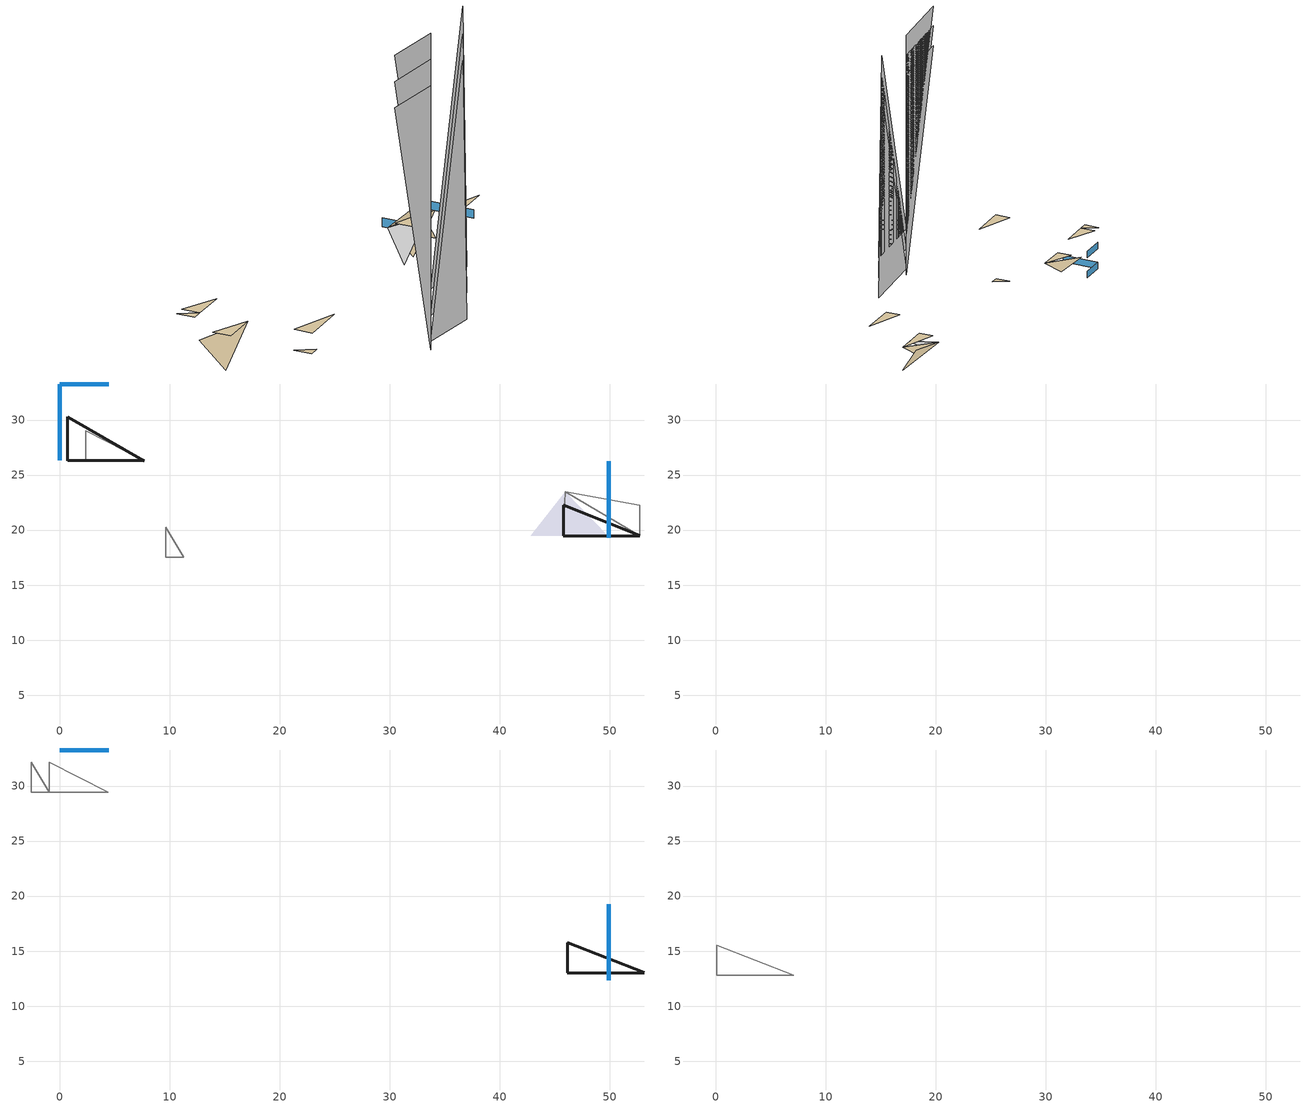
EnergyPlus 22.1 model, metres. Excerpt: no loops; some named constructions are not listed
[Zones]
EnclosedOffice_Mid_6 ZN
 wall outside (nonres_ext_wall): 0.71,30.29,6.96 7.69,26.29,7.76 0.71,26.29,3.25
 wall inside (int_wall): 2.35,29.04 2.35,26.29 7.69,26.29 z7.76
 window (Window_U_0.57_SHGC_0.39): 4.48,33.27 0.03,33.27 z4.98:6.31; 0,33.25 0,26.32 z4.98:6.29
EnclosedOffice_Mid_5 ZN
 wall inside (int_wall): 9.64,20.25 9.64,17.51 11.28,17.51 z3.79
EnclosedOffice_Mid_7 ZN
 wall outside (nonres_ext_wall): 45.74,22.24 45.74,19.5 52.72,19.5 z7.93
 wall inside (int_wall): 45.94,23.5,6.96 52.72,19.5,7.93 45.74,19.5,3.43; 45.94,23.5,6.96 52.72,22.24,7.93 52.72,19.5,3.43
 window (Window_U_0.57_SHGC_0.39): 49.91,19.32 49.91,26.25 z4.98:6.29
 ceiling to MidFloor_Plenum ZN (DropCeiling): 45.94,23.5,6.96 49.79,19.5,7.92 42.81,19.5,3.42
Corridor_Bot_1 ZN
 ceiling to FirstFloor_Plenum ZN (DropCeiling): 16.64,2.74,4.5 5.34,2.74,45.41 16.64,2.74,44.19
Corridor_Bot_2 ZN
 ceiling to FirstFloor_Plenum ZN (DropCeiling): 27.93,2.74,4.5 16.64,2.74,5.72 26.71,2.74,44.19
Corridor_Mid_1 ZN
 ceiling to MidFloor_Plenum ZN (DropCeiling): 16.64,2.74,8.47 5.34,2.74,49.37 16.64,2.74,48.15
Corridor_Mid_2 ZN
 ceiling to MidFloor_Plenum ZN (DropCeiling): 27.93,2.74,8.47 16.64,2.74,9.69 26.71,2.74,48.15
EnclosedOffice_Top_6 ZN
 wall inside (int_wall): -0.95,32.17 -0.95,29.43 4.39,29.43 z11.88; -2.59,32.17 -2.59,29.43 -0.95,29.43 z11.88
 window (Window_U_0.57_SHGC_0.39): 4.48,33.27 0.03,33.27 z8.95:10.27
EnclosedOffice_Top_8 ZN
 wall outside (nonres_ext_wall): 46.14,15.77 46.14,13.02 53.12,13.02 z11
 window (Window_U_0.57_SHGC_0.39): 49.91,12.35 49.91,19.27 z8.95:10.26
Corridor_Top_1 ZN
 ceiling to TopFloor_Plenum ZN (DropCeiling): 16.64,2.74,12.43 5.34,2.74,53.33 16.64,2.74,52.11
Corridor_Top_2 ZN
 ceiling to TopFloor_Plenum ZN (DropCeiling): 27.93,2.74,12.43 16.64,2.74,13.65 26.71,2.74,52.11
EnclosedOffice_Top_4 ZN
 wall inside (int_wall): 0.1,15.55 0.1,12.81 7.08,12.81 z11.7
[Schedule:Compact]
Dining_Mid ZN Occupancy Schedule: Through: 12/31, For: Monday, Until: 07:00, 0, Until: 07:20, 0, Until: 07:40, 0.667, Until: 08:00, 0.667, Until: 08:20, 0.667, Until: 08:40, 0.667, Until: 09:00, 0.667, Until: 09:20, 0.667, Until: 09:40, 1, Until: 10:00, 1, Until: 10:20, 1, Until: 10:40, 1, Until: 11:00, 0.667, Until: 11:20, 0.667, Until: 11:40, 0.667, Until: 12:00, 0.667, Until: 12:20, 1, Until: 12:40, 0.667, Until: 13:00, 0.667, Until: 13:20, 1, Until: 13:40, 0.667, Until: 14:00, 0.667, Until: 14:20, 0.667, Until: 14:40, 1, Until: 15:00, 1, Until: 15:20, 1, Until: 15:40, 0.667, Until: 16:00, 0.667, Until: 16:20, 1, Until: 16:40, 1, Until: 17:00, 0.667, Until: 17:20, 0.667, Until: 17:40, 0.667, Until: 18:00, 0.667, Until: 18:20, 1, Until: 18:40, 0.667, Until: 19:00, 0.333, Until: 19:20, 0, Until: 19:40, 0.667, Until: 20:00, 0.333, Until: 20:20, 0, Until: 20:40, 0, Until: 21:00, 0, Until: 24:00, 0, For: Tuesday, Until: 07:00, 0, Until: 07:20, 0, Until: 07:40, 1, Until: 08:00, 0.667, Until: 08:20, 0.667, Until: 08:40, 1, Until: 09:00, 1, Until: 09:20, 1, Until: 09:40, 0.667, Until: 10:00, 0.667, Until: 10:20, 0.667, Until: 10:40, 1, Until: 11:00, 0.667, Until: 11:20, 0.667, Until: 11:40, 0.667, Until: 12:00, 0.667, Until: 12:20, 0.667, Until: 12:40, 1, Until: 13:00, 0.667, Until: 13:20, 0.667, Until: 13:40, 0.667, Until: 14:00, 0.667, Until: 14:20, 1, Until: 14:40, 1, Until: 15:00, 1, Until: 15:20, 1, Until: 15:40, 0.667, Until: 16:00, 0.667, Until: 16:20, 0.667, Until: 16:40, 1, Until: 17:00, 1, Until: 17:20, 1, Until: 17:40, 0.667, Until: 18:00, 0.667, Until: 18:20, 0.667, Until: 18:40, 0.667, Until: 19:00, 0.667, Until: 19:20, 0.667, Until: 19:40, 0, Until: 20:00, 0, Until: 20:20, 0, Until: 20:40, 0, Until: 21:00, 0, Until: 24:00, 0, For: Wednesday, Until: 07:00, 0, Until: 07:20, 0, Until: 07:40, 0, Until: 08:00, 0.333, Until: 08:20, 0.667, Until: 08:40, 1, Until: 09:00, 1, Until: 09:20, 1, Until: 09:40, 0.667, Until: 10:00, 0.667, Until: 10:20, 0.667, Until: 10:40, 1, Until: 11:00, 1, Until: 11:20, 1, Until: 11:40, 0.667, Until: 12:00, 0.667, Until: 12:20, 0.667, Until: 12:40, 1, Until: 13:00, 1, Until: 13:20, 1, Until: 13:40, 0.667, Until: 14:00, 0.667, Until: 14:20, 0.667, Until: 14:40, 1, Until: 15:00, 0.667, Until: 15:20, 0.667, Until: 15:40, 1, Until: 16:00, 0.667, Until: 16:20, 0.667, Until: 16:40, 1, Until: 17:00, 0.667, Until: 17:20, 0.667, Until: 17:40, 1, Until: 18:00, 0.667, Until: 18:20, 0.667, Until: 18:40, 0.667, Until: 19:00, 0.667, Until: 19:20, 0.667, Until: 19:40, 0, Until: 20:00, 0.333, Until: 20:20, 0.667, Until: 20:40, 0, Until: 21:00, 0, Until: 24:00, 0, For: Thursday, Until: 07:00, 0, Until: 07:20, 0, Until: 07:40, 0.667, Until: 08:00, 0.667, Until: 08:20, 1, Until: 08:40, 0.667, Until: 09:00, 0.667, Until: 09:20, 1, Until: 09:40, 1, Until: 10:00, 1, Until: 10:20, 1, Until: 10:40, 0.667, Until: 11:00, 0.667, Until: 11:20, 0.667, Until: 11:40, 0.667, Until: 12:00, 0.667, Until: 12:20, 0.667, Until: 12:40, 0.667, Until: 13:00, 0.667, Until: 13:20, 1, Until: 13:40, 1, Until: 14:00, 1, Until: 14:20, 1, Until: 14:40, 1, Until: 15:00, 1, Until: 15:20, 1, Until: 15:40, 0.667, Until: 16:00, 0.667, Until: 16:20, 0.667, Until: 16:40, 1, Until: 17:00, 0.667, Until: 17:20, 0.667, Until: 17:40, 0.667, Until: 18:00, 0.667, Until: 18:20, 1, Until: 18:40, 1, Until: 19:00, 0.667, Until: 19:20, 0, Until: 19:40, 0.667, Until: 20:00, 0.333, Until: 20:20, 0, Until: 20:40, 0, Until: 21:00, 0, Until: 24:00, 0, For: Friday, Until: 07:00, 0, Until: 07:20, 0, Until: 07:40, 0, Until: 08:00, 0.333, Until: 08:20, 0.667, Until: 08:40, 0.333, Until: 09:00, 0.333, Until: 09:20, 0.667, Until: 09:40, 0.333, Until: 10:00, 0.333, Until: 10:20, 0.333, Until: 10:40, 0.333, Until: 11:00, 0.333, Until: 11:20, 0.667, Until: 11:40, 0.333, Until: 12:00, 0.333, Until: 12:20, 0.333, Until: 12:40, 0.333, Until: 13:00, 0.333, Until: 13:20, 0.667, Until: 13:40, 0.333, Until: 14:00, 0.333, Until: 14:20, 0.333, Until: 14:40, 0.667, Until: 15:00, 0.667, Until: 15:20, 0.667, Until: 15:40, 0.333, Until: 16:00, 0.333, Until: 16:20, 0.667, Until: 16:40, 0.333, Until: 17:00, 0.333, Until: 17:20, 0.333, Until: 17:40, 0.333, Until: 18:00, 0.333, Until: 18:20, 0.333, Until: 18:40, 0.333, Until: 19:00, 0.333, Until: 19:20, 0.333, Until: 19:40, 0.667, Until: 20:00, 0.333, Until: 20:20, 0, Until: 20:40, 0, Until: 21:00, 0, Until: 24:00, 0, For: Saturday, Until: 07:00, 0, Until: 07:20, 0, Until: 07:40, 0, Until: 08:00, 0, Until: 08:20, 0, Until: 08:40, 0, Until: 09:00, 0, Until: 09:20, 0, Until: 09:40, 0, Until: 10:00, 0, Until: 10:20, 0, Until: 10:40, 0, Until: 11:00, 0, Until: 11:20, 0, Until: 11:40, 0, Until: 12:00, 0, Until: 12:20, 0, Until: 12:40, 0, Until: 13:00, 0, Until: 13:20, 0, Until: 13:40, 0, Until: 14:00, 0, Until: 14:20, 0, Until: 14:40, 0, Until: 15:00, 0, Until: 15:20, 0, Until: 15:40, 0, Until: 16:00, 0, Until: 24:00, 0, For: Sunday WinterDesignDay Holiday CustomDay1 CustomDay2, Until: 24:00, 0, For: SummerDesignDay, Until: 06:00, 0, Until: 22:00, 1, Until: 24:00, 0.05
Dining_Top ZN Occupancy Schedule: Through: 12/31, For: Monday, Until: 07:00, 0, Until: 07:20, 0, Until: 07:40, 0, Until: 08:00, 0.667, Until: 08:20, 1, Until: 08:40, 0, Until: 09:00, 0.333, Until: 09:20, 0.667, Until: 09:40, 0.667, Until: 10:00, 0.333, Until: 10:20, 0, Until: 10:40, 1, Until: 11:00, 1, Until: 11:20, 1, Until: 11:40, 0, Until: 12:00, 0, Until: 12:20, 0, Until: 12:40, 0.667, Until: 13:00, 0.333, Until: 13:20, 0, Until: 13:40, 0, Until: 14:00, 0.667, Until: 14:20, 1, Until: 14:40, 0, Until: 15:00, 0.333, Until: 15:20, 0.667, Until: 15:40, 0.667, Until: 16:00, 0.667, Until: 16:20, 1, Until: 16:40, 0, Until: 17:00, 0, Until: 17:20, 0, Until: 17:40, 0, Until: 18:00, 0.333, Until: 18:20, 0.667, Until: 18:40, 1, Until: 19:00, 0.667, Until: 19:20, 0, Until: 19:40, 0, Until: 20:00, 0, Until: 20:20, 0, Until: 20:40, 0, Until: 21:00, 0, Until: 24:00, 0, For: Tuesday, Until: 07:00, 0, Until: 07:20, 0, Until: 07:40, 0, Until: 08:00, 0, Until: 08:20, 0, Until: 08:40, 0, Until: 09:00, 0.333, Until: 09:20, 0.667, Until: 09:40, 0, Until: 10:00, 0, Until: 10:20, 0, Until: 10:40, 0, Until: 11:00, 0.333, Until: 11:20, 0.667, Until: 11:40, 0, Until: 12:00, 0, Until: 12:20, 0, Until: 12:40, 1, Until: 13:00, 0.667, Until: 13:20, 0, Until: 13:40, 0.667, Until: 14:00, 0.333, Until: 14:20, 0, Until: 14:40, 1, Until: 15:00, 0.667, Until: 15:20, 0, Until: 15:40, 0, Until: 16:00, 0.667, Until: 16:20, 1, Until: 16:40, 0.667, Until: 17:00, 0.667, Until: 17:20, 0.667, Until: 17:40, 0, Until: 18:00, 0, Until: 18:20, 0, Until: 18:40, 1, Until: 19:00, 0.667, Until: 19:20, 0, Until: 19:40, 0, Until: 20:00, 0, Until: 20:20, 0, Until: 20:40, 0, Until: 21:00, 0, Until: 24:00, 0, For: Wednesday, Until: 07:00, 0, Until: 07:20, 0, Until: 07:40, 0, Until: 08:00, 0, Until: 08:20, 0, Until: 08:40, 1, Until: 09:00, 1, Until: 09:20, 1, Until: 09:40, 0.667, Until: 10:00, 0.333, Until: 10:20, 0, Until: 10:40, 0, Until: 11:00, 0.333, Until: 11:20, 0.667, Until: 11:40, 0, Until: 12:00, 0.333, Until: 12:20, 0.667, Until: 12:40, 0, Until: 13:00, 0.667, Until: 13:20, 1, Until: 13:40, 0, Until: 14:00, 0, Until: 14:20, 0, Until: 14:40, 0, Until: 15:00, 0, Until: 15:20, 0, Until: 15:40, 0, Until: 16:00, 0, Until: 16:20, 0, Until: 16:40, 0, Until: 17:00, 0, Until: 17:20, 0, Until: 17:40, 0, Until: 18:00, 0.333, Until: 18:20, 0.667, Until: 18:40, 0.667, Until: 19:00, 0.667, Until: 19:20, 1, Until: 19:40, 0, Until: 20:00, 0, Until: 20:20, 0, Until: 20:40, 0, Until: 21:00, 0, Until: 24:00, 0, For: Thursday, Until: 07:00, 0, Until: 07:20, 0, Until: 07:40, 0.667, Until: 08:00, 0.667, Until: 08:20, 1, Until: 08:40, 1, Until: 09:00, 1, Until: 09:20, 1, Until: 09:40, 1, Until: 10:00, 0.667, Until: 10:20, 0.667, Until: 10:40, 1, Until: 11:00, 0.667, Until: 11:20, 0.667, Until: 11:40, 0.667, Until: 12:00, 0.667, Until: 12:20, 1, Until: 12:40, 0.667, Until: 13:00, 0.667, Until: 13:20, 0.667, Until: 13:40, 0.667, Until: 14:00, 0.667, Until: 14:20, 0.667, Until: 14:40, 1, Until: 15:00, 0.667, Until: 15:20, 0.667, Until: 15:40, 1, Until: 16:00, 0.667, Until: 16:20, 0.667, Until: 16:40, 0.667, Until: 17:00, 0.667, Until: 17:20, 0.667, Until: 17:40, 0.667, Until: 18:00, 0.667, Until: 18:20, 0.667, Until: 18:40, 0.667, Until: 19:00, 0.333, Until: 19:20, 0, Until: 19:40, 0, Until: 20:00, 0, Until: 20:20, 0, Until: 20:40, 0, Until: 21:00, 0, Until: 24:00, 0, For: Friday, Until: 07:00, 0, Until: 07:20, 0, Until: 07:40, 0, Until: 08:00, 0.333, Until: 08:20, 0.667, Until: 08:40, 0.667, Until: 09:00, 0.667, Until: 09:20, 0.667, Until: 09:40, 0.667, Until: 10:00, 0.333, Until: 10:20, 0.333, Until: 10:40, 0.667, Until: 11:00, 0.667, Until: 11:20, 0.667, Until: 11:40, 0.667, Until: 12:00, 0.333, Until: 12:20, 0.333, Until: 12:40, 0.667, Until: 13:00, 0.667, Until: 13:20, 0.667, Until: 13:40, 0.667, Until: 14:00, 0.667, Until: 14:20, 0.667, Until: 14:40, 0.667, Until: 15:00, 0.333, Until: 15:20, 0.333, Until: 15:40, 0.667, Until: 16:00, 0.333, Until: 16:20, 0.333, Until: 16:40, 0.333, Until: 17:00, 0.333, Until: 17:20, 0.333, Until: 17:40, 0.333, Until: 18:00, 0.333, Until: 18:20, 0.667, Until: 18:40, 0.333, Until: 19:00, 0, Until: 19:20, 0, Until: 19:40, 0, Until: 20:00, 0, Until: 20:20, 0, Until: 20:40, 0, Until: 21:00, 0, Until: 24:00, 0, For: Saturday, Until: 07:00, 0, Until: 07:20, 0, Until: 07:40, 0, Until: 08:00, 0, Until: 08:20, 0, Until: 08:40, 0, Until: 09:00, 0, Until: 09:20, 0, Until: 09:40, 0, Until: 10:00, 0, Until: 10:20, 0, Until: 10:40, 0, Until: 11:00, 0, Until: 11:20, 0, Until: 11:40, 0, Until: 12:00, 0, Until: 12:20, 0, Until: 12:40, 0, Until: 13:00, 0, Until: 13:20, 0, Until: 13:40, 0, Until: 14:00, 0, Until: 14:20, 0, Until: 14:40, 0, Until: 15:00, 0, Until: 15:20, 0, Until: 15:40, 0, Until: 16:00, 0, Until: 24:00, 0, For: Sunday WinterDesignDay Holiday CustomDay1 CustomDay2, Until: 24:00, 0, For: SummerDesignDay, Until: 06:00, 0, Until: 22:00, 1, Until: 24:00, 0.05
Lounge_Bot ZN Occupancy Schedule: Through: 12/31, For: Monday, Until: 07:00, 0, Until: 07:20, 0.2, Until: 07:40, 0, Until: 08:00, 0.4, Until: 08:20, 0.8, Until: 08:40, 0.9, Until: 09:00, 1, Until: 09:20, 1, Until: 09:40, 0.9, Until: 10:00, 0.9, Until: 10:20, 0.9, Until: 10:40, 0.6, Until: 11:00, 0.6, Until: 11:20, 0.4, Until: 11:40, 0.8, Until: 12:00, 0.8, Until: 12:20, 0.8, Until: 12:40, 0.6, Until: 13:00, 0.5, Until: 13:20, 0.4, Until: 13:40, 0.3, Until: 14:00, 0.4, Until: 14:20, 0.5, Until: 14:40, 0.2, Until: 15:00, 0, Until: 15:20, 0, Until: 15:40, 0, Until: 16:00, 0, Until: 16:20, 0, Until: 16:40, 0, Until: 17:00, 0, Until: 17:20, 0, Until: 17:40, 0, Until: 18:00, 0, Until: 18:20, 0, Until: 18:40, 0, Until: 19:00, 0, Until: 19:20, 0, Until: 19:40, 0, Until: 20:00, 0, Until: 20:20, 0, Until: 20:40, 0, Until: 21:00, 0, Until: 24:00, 0, For: Tuesday, Until: 07:00, 0, Until: 07:20, 0, Until: 07:40, 0, Until: 08:00, 0.5, Until: 08:20, 0.8, Until: 08:40, 0.8, Until: 09:00, 0.8, Until: 09:20, 0.8, Until: 09:40, 1, Until: 10:00, 1, Until: 10:20, 1, Until: 10:40, 0.9, Until: 11:00, 0.8, Until: 11:20, 0.8, Until: 11:40, 0.8, Until: 12:00, 0.6, Until: 12:20, 0.4, Until: 12:40, 0.4, Until: 13:00, 0.4, Until: 13:20, 0.4, Until: 13:40, 0.4, Until: 14:00, 0.4, Until: 14:20, 0.3, Until: 14:40, 0.2, Until: 15:00, 0.2, Until: 15:20, 0.2, Until: 15:40, 0, Until: 16:00, 0, Until: 16:20, 0.1, Until: 16:40, 0.1, Until: 17:00, 0.1, Until: 17:20, 0.1, Until: 17:40, 0.1, Until: 18:00, 0, Until: 18:20, 0, Until: 18:40, 0, Until: 19:00, 0, Until: 19:20, 0, Until: 19:40, 0, Until: 20:00, 0, Until: 20:20, 0, Until: 20:40, 0.1, Until: 21:00, 0, Until: 24:00, 0, For: Wednesday, Until: 07:00, 0, Until: 07:20, 0.1, Until: 07:40, 0, Until: 08:00, 0.4, Until: 08:20, 0.8, Until: 08:40, 0.8, Until: 09:00, 0.8, Until: 09:20, 0.7, Until: 09:40, 0.7, Until: 10:00, 0.6, Until: 10:20, 0.6, Until: 10:40, 0.8, Until: 11:00, 0.6, Until: 11:20, 0.6, Until: 11:40, 0.7, Until: 12:00, 0.7, Until: 12:20, 0.6, Until: 12:40, 0.6, Until: 13:00, 0.5, Until: 13:20, 0.6, Until: 13:40, 0.3, Until: 14:00, 0.2, Until: 14:20, 0.4, Until: 14:40, 0.4, Until: 15:00, 0.2, Until: 15:20, 0.2, Until: 15:40, 0.2, Until: 16:00, 0.2, Until: 16:20, 0.2, Until: 16:40, 0.2, Until: 17:00, 0.2, Until: 17:20, 0.2, Until: 17:40, 0.1, Until: 18:00, 0.1, Until: 18:20, 0.1, Until: 18:40, 0.1, Until: 19:00, 0, Until: 19:20, 0, Until: 19:40, 0.1, Until: 20:00, 0, Until: 20:20, 0, Until: 20:40, 0, Until: 21:00, 0, Until: 24:00, 0, For: Thursday, Until: 07:00, 0, Until: 07:20, 0, Until: 07:40, 0.2, Until: 08:00, 0.4, Until: 08:20, 0.8, Until: 08:40, 0.8, Until: 09:00, 0.8, Until: 09:20, 0.7, Until: 09:40, 0.7, Until: 10:00, 0.8, Until: 10:20, 1, Until: 10:40, 0.9, Until: 11:00, 0.9, Until: 11:20, 0.9, Until: 11:40, 0.8, Until: 12:00, 0.6, Until: 12:20, 0.3, Until: 12:40, 0.3, Until: 13:00, 0.6, Until: 13:20, 0.8, Until: 13:40, 0.6, Until: 14:00, 0.4, Until: 14:20, 0.1, Until: 14:40, 0, Until: 15:00, 0, Until: 15:20, 0, Until: 15:40, 0, Until: 16:00, 0, Until: 16:20, 0, Until: 16:40, 0, Until: 17:00, 0, Until: 17:20, 0, Until: 17:40, 0, Until: 18:00, 0, Until: 18:20, 0, Until: 18:40, 0, Until: 19:00, 0, Until: 19:20, 0, Until: 19:40, 0, Until: 20:00, 0, Until: 20:20, 0, Until: 20:40, 0, Until: 21:00, 0, Until: 24:00, 0, For: Friday, Until: 07:00, 0, Until: 07:20, 0, Until: 07:40, 0, Until: 08:00, 0.2, Until: 08:20, 0.3, Until: 08:40, 0.4, Until: 09:00, 0.4, Until: 09:20, 0.4, Until: 09:40, 0.4, Until: 10:00, 0.4, Until: 10:20, 0.4, Until: 10:40, 0.4, Until: 11:00, 0.4, Until: 11:20, 0.3, Until: 11:40, 0.3, Until: 12:00, 0.2, Until: 12:20, 0.1, Until: 12:40, 0.2, Until: 13:00, 0.3, Until: 13:20, 0.3, Until: 13:40, 0.1, Until: 14:00, 0.2, Until: 14:20, 0.2, Until: 14:40, 0.1, Until: 15:00, 0, Until: 15:20, 0, Until: 15:40, 0, Until: 16:00, 0, Until: 16:20, 0, Until: 16:40, 0, Until: 17:00, 0, Until: 17:20, 0, Until: 17:40, 0, Until: 18:00, 0, Until: 18:20, 0, Until: 18:40, 0, Until: 19:00, 0, Until: 19:20, 0, Until: 19:40, 0, Until: 20:00, 0, Until: 20:20, 0, Until: 20:40, 0, Until: 21:00, 0, Until: 24:00, 0, For: Saturday, Until: 07:00, 0, Until: 07:20, 0, Until: 07:40, 0, Until: 08:00, 0, Until: 08:20, 0.1, Until: 08:40, 0.1, Until: 09:00, 0.1, Until: 09:20, 0.1, Until: 09:40, 0.1, Until: 10:00, 0.2, Until: 10:20, 0.2, Until: 10:40, 0.1, Until: 11:00, 0.1, Until: 11:20, 0.1, Until: 11:40, 0.1, Until: 12:00, 0, Until: 12:20, 0, Until: 12:40, 0, Until: 13:00, 0.1, Until: 13:20, 0.1, Until: 13:40, 0.1, Until: 14:00, 0, Until: 14:20, 0, Until: 14:40, 0, Until: 15:00, 0, Until: 15:20, 0, Until: 15:40, 0, Until: 16:00, 0, Until: 24:00, 0, For: Sunday WinterDesignDay Holiday CustomDay1 CustomDay2, Until: 24:00, 0, For: SummerDesignDay, Until: 06:00, 0, Until: 22:00, 1, Until: 24:00, 0.05
Lobby_Bot ZN Occupancy Schedule: Through: 12/31, For: Monday, Until: 07:00, 0, Until: 07:20, 0, Until: 07:40, 0, Until: 08:00, 0.286, Until: 08:20, 0.857, Until: 08:40, 0.857, Until: 09:00, 0.857, Until: 09:20, 0.857, Until: 09:40, 0.714, Until: 10:00, 0.857, Until: 10:20, 0.857, Until: 10:40, 0.714, Until: 11:00, 0.571, Until: 11:20, 0.571, Until: 11:40, 0.571, Until: 12:00, 0.714, Until: 12:20, 0.857, Until: 12:40, 0.857, Until: 13:00, 0.286, Until: 13:20, 0.286, Until: 13:40, 0.286, Until: 14:00, 0.571, Until: 14:20, 0.714, Until: 14:40, 1, Until: 15:00, 1, Until: 15:20, 1, Until: 15:40, 0.571, Until: 16:00, 0.571, Until: 16:20, 0.714, Until: 16:40, 0.714, Until: 17:00, 0.714, Until: 17:20, 0.714, Until: 17:40, 0.857, Until: 18:00, 0.571, Until: 18:20, 0.286, Until: 18:40, 0, Until: 19:00, 0, Until: 19:20, 0.143, Until: 19:40, 0.143, Until: 20:00, 0, Until: 20:20, 0, Until: 20:40, 0, Until: 21:00, 0, Until: 24:00, 0, For: Tuesday, Until: 07:00, 0, Until: 07:20, 0, Until: 07:40, 0, Until: 08:00, 0.571, Until: 08:20, 0.714, Until: 08:40, 0.857, Until: 09:00, 0.857, Until: 09:20, 1, Until: 09:40, 1, Until: 10:00, 0.857, Until: 10:20, 0.571, Until: 10:40, 1, Until: 11:00, 0.857, Until: 11:20, 0.714, Until: 11:40, 0.857, Until: 12:00, 0.857, Until: 12:20, 0.714, Until: 12:40, 0.571, Until: 13:00, 0.571, Until: 13:20, 0.286, Until: 13:40, 0.429, Until: 14:00, 0.571, Until: 14:20, 0.571, Until: 14:40, 0.429, Until: 15:00, 0.571, Until: 15:20, 0.714, Until: 15:40, 1, Until: 16:00, 1, Until: 16:20, 1, Until: 16:40, 1, Until: 17:00, 1, Until: 17:20, 1, Until: 17:40, 0.857, Until: 18:00, 0.714, Until: 18:20, 0.571, Until: 18:40, 0.571, Until: 19:00, 0, Until: 19:20, 0, Until: 19:40, 0, Until: 20:00, 0, Until: 20:20, 0, Until: 20:40, 0, Until: 21:00, 0, Until: 24:00, 0, For: Wednesday, Until: 07:00, 0, Until: 07:20, 0, Until: 07:40, 0, Until: 08:00, 0.286, Until: 08:20, 0.571, Until: 08:40, 0.857, Until: 09:00, 0.857, Until: 09:20, 0.857, Until: 09:40, 0.857, Until: 10:00, 0.857, Until: 10:20, 1, Until: 10:40, 1, Until: 11:00, 1, Until: 11:20, 1, Until: 11:40, 1, Until: 12:00, 0.857, Until: 12:20, 0.714, Until: 12:40, 0.571, Until: 13:00, 0.571, Until: 13:20, 0, Until: 13:40, 0.143, Until: 14:00, 0.714, Until: 14:20, 0.857, Until: 14:40, 0.571, Until: 15:00, 0.714, Until: 15:20, 0.857, Until: 15:40, 0.857, Until: 16:00, 0.857, Until: 16:20, 0.714, Until: 16:40, 0.857, Until: 17:00, 0.857, Until: 17:20, 1, Until: 17:40, 1, Until: 18:00, 1, Until: 18:20, 0.571, Until: 18:40, 0.286, Until: 19:00, 0.143, Until: 19:20, 0, Until: 19:40, 0, Until: 20:00, 0, Until: 20:20, 0, Until: 20:40, 0, Until: 21:00, 0, Until: 24:00, 0, For: Thursday, Until: 07:00, 0, Until: 07:20, 0, Until: 07:40, 0.286, Until: 08:00, 0.286, Until: 08:20, 0.429, Until: 08:40, 0.571, Until: 09:00, 0.857, Until: 09:20, 1, Until: 09:40, 1, Until: 10:00, 1, Until: 10:20, 1, Until: 10:40, 1, Until: 11:00, 1, Until: 11:20, 1, Until: 11:40, 1, Until: 12:00, 0.714, Until: 12:20, 0.429, Until: 12:40, 0.714, Until: 13:00, 0.429, Until: 13:20, 0.143, Until: 13:40, 0.286, Until: 14:00, 0.571, Until: 14:20, 0.571, Until: 14:40, 0.714, Until: 15:00, 0.714, Until: 15:20, 0.714, Until: 15:40, 0.857, Until: 16:00, 0.857, Until: 16:20, 0.857, Until: 16:40, 0.857, Until: 17:00, 0.857, Until: 17:20, 0.857, Until: 17:40, 0.714, Until: 18:00, 0.714, Until: 18:20, 0.714, Until: 18:40, 0.571, Until: 19:00, 0.286, Until: 19:20, 0, Until: 19:40, 0, Until: 20:00, 0, Until: 20:20, 0, Until: 20:40, 0, Until: 21:00, 0, Until: 24:00, 0, For: Friday, Until: 07:00, 0, Until: 07:20, 0, Until: 07:40, 0, Until: 08:00, 0, Until: 08:20, 0.143, Until: 08:40, 0.286, Until: 09:00, 0.286, Until: 09:20, 0.286, Until: 09:40, 0.286, Until: 10:00, 0.286, Until: 10:20, 0.286, Until: 10:40, 0.429, Until: 11:00, 0.429, Until: 11:20, 0.571, Until: 11:40, 0.286, Until: 12:00, 0.286, Until: 12:20, 0.286, Until: 12:40, 0.571, Until: 13:00, 0.286, Until: 13:20, 0.143, Until: 13:40, 0.143, Until: 14:00, 0.286, Until: 14:20, 0.429, Until: 14:40, 0.429, Until: 15:00, 0.429, Until: 15:20, 0.286, Until: 15:40, 0.429, Until: 16:00, 0.429, Until: 16:20, 0.429, Until: 16:40, 0.571, Until: 17:00, 0.429, Until: 17:20, 0.429, Until: 17:40, 0.286, Until: 18:00, 0.286, Until: 18:20, 0.286, Until: 18:40, 0, Until: 19:00, 0, Until: 19:20, 0, Until: 19:40, 0, Until: 20:00, 0, Until: 20:20, 0, Until: 20:40, 0, Until: 21:00, 0, Until: 24:00, 0, For: Saturday, Until: 07:00, 0, Until: 07:20, 0, Until: 07:40, 0, Until: 08:00, 0, Until: 08:20, 0.143, Until: 08:40, 0.143, Until: 09:00, 0.143, Until: 09:20, 0.143, Until: 09:40, 0.143, Until: 10:00, 0.143, Until: 10:20, 0.143, Until: 10:40, 0.143, Until: 11:00, 0.143, Until: 11:20, 0.143, Until: 11:40, 0.143, Until: 12:00, 0, Until: 12:20, 0, Until: 12:40, 0, Until: 13:00, 0, Until: 13:20, 0.143, Until: 13:40, 0, Until: 14:00, 0, Until: 14:20, 0, Until: 14:40, 0, Until: 15:00, 0, Until: 15:20, 0, Until: 15:40, 0, Until: 16:00, 0, Until: 24:00, 0, For: Sunday WinterDesignDay Holiday CustomDay1 CustomDay2, Until: 24:00, 0, For: SummerDesignDay, Until: 06:00, 0, Until: 22:00, 1, Until: 24:00, 0.05
Lobby_Mid ZN Occupancy Schedule: Through: 12/31, For: Monday, Until: 07:00, 0, Until: 07:20, 0, Until: 07:40, 0, Until: 08:00, 0.143, Until: 08:20, 0.857, Until: 08:40, 0.857, Until: 09:00, 0.857, Until: 09:20, 1, Until: 09:40, 1, Until: 10:00, 0.857, Until: 10:20, 0.857, Until: 10:40, 0.857, Until: 11:00, 0.714, Until: 11:20, 0.571, Until: 11:40, 0.429, Until: 12:00, 0.571, Until: 12:20, 0.571, Until: 12:40, 0.571, Until: 13:00, 0.571, Until: 13:20, 0.429, Until: 13:40, 0.143, Until: 14:00, 0.286, Until: 14:20, 0.571, Until: 14:40, 0.857, Until: 15:00, 1, Until: 15:20, 1, Until: 15:40, 0.857, Until: 16:00, 0.857, Until: 16:20, 0.714, Until: 16:40, 1, Until: 17:00, 0.857, Until: 17:20, 0.714, Until: 17:40, 0.714, Until: 18:00, 0.857, Until: 18:20, 0.571, Until: 18:40, 0.286, Until: 19:00, 0, Until: 19:20, 0, Until: 19:40, 0, Until: 20:00, 0, Until: 20:20, 0, Until: 20:40, 0, Until: 21:00, 0, Until: 24:00, 0, For: Tuesday, Until: 07:00, 0, Until: 07:20, 0, Until: 07:40, 0.143, Until: 08:00, 0.286, Until: 08:20, 0.571, Until: 08:40, 0.571, Until: 09:00, 0.571, Until: 09:20, 0.714, Until: 09:40, 0.857, Until: 10:00, 0.857, Until: 10:20, 0.714, Until: 10:40, 0.857, Until: 11:00, 0.857, Until: 11:20, 0.857, Until: 11:40, 0.857, Until: 12:00, 0.857, Until: 12:20, 0.857, Until: 12:40, 0.571, Until: 13:00, 0.286, Until: 13:20, 0.143, Until: 13:40, 0.571, Until: 14:00, 0.571, Until: 14:20, 0.857, Until: 14:40, 0.857, Until: 15:00, 0.857, Until: 15:20, 0.714, Until: 15:40, 0.857, Until: 16:00, 0.857, Until: 16:20, 1, Until: 16:40, 1, Until: 17:00, 0.857, Until: 17:20, 0.857, Until: 17:40, 0.857, Until: 18:00, 0.571, Until: 18:20, 0.286, Until: 18:40, 0.286, Until: 19:00, 0, Until: 19:20, 0, Until: 19:40, 0, Until: 20:00, 0, Until: 20:20, 0, Until: 20:40, 0, Until: 21:00, 0, Until: 24:00, 0, For: Wednesday, Until: 07:00, 0, Until: 07:20, 0, Until: 07:40, 0, Until: 08:00, 0.143, Until: 08:20, 0.714, Until: 08:40, 1, Until: 09:00, 0.857, Until: 09:20, 0.857, Until: 09:40, 0.857, Until: 10:00, 0.857, Until: 10:20, 0.857, Until: 10:40, 0.714, Until: 11:00, 0.857, Until: 11:20, 0.857, Until: 11:40, 0.857, Until: 12:00, 0.857, Until: 12:20, 0.714, Until: 12:40, 0.857, Until: 13:00, 0.571, Until: 13:20, 0.143, Until: 13:40, 0.143, Until: 14:00, 0.714, Until: 14:20, 1, Until: 14:40, 0.571, Until: 15:00, 0.571, Until: 15:20, 0.571, Until: 15:40, 1, Until: 16:00, 0.857, Until: 16:20, 0.857, Until: 16:40, 0.857, Until: 17:00, 0.857, Until: 17:20, 0.857, Until: 17:40, 0.857, Until: 18:00, 0.714, Until: 18:20, 0.286, Until: 18:40, 0.286, Until: 19:00, 0.143, Until: 19:20, 0, Until: 19:40, 0, Until: 20:00, 0, Until: 20:20, 0, Until: 20:40, 0, Until: 21:00, 0, Until: 24:00, 0, For: Thursday, Until: 07:00, 0, Until: 07:20, 0, Until: 07:40, 0, Until: 08:00, 0.143, Until: 08:20, 0.571, Until: 08:40, 0.714, Until: 09:00, 0.857, Until: 09:20, 1, Until: 09:40, 1, Until: 10:00, 1, Until: 10:20, 1, Until: 10:40, 1, Until: 11:00, 0.857, Until: 11:20, 0.857, Until: 11:40, 0.714, Until: 12:00, 0.857, Until: 12:20, 0.857, Until: 12:40, 0.857, Until: 13:00, 0.429, Until: 13:20, 0.286, Until: 13:40, 0.286, Until: 14:00, 0.429, Until: 14:20, 0.571, Until: 14:40, 0.857, Until: 15:00, 0.857, Until: 15:20, 0.714, Until: 15:40, 1, Until: 16:00, 0.857, Until: 16:20, 0.857, Until: 16:40, 1, Until: 17:00, 0.857, Until: 17:20, 0.857, Until: 17:40, 0.571, Until: 18:00, 0.571, Until: 18:20, 0.429, Until: 18:40, 0.286, Until: 19:00, 0, Until: 19:20, 0, Until: 19:40, 0, Until: 20:00, 0, Until: 20:20, 0, Until: 20:40, 0, Until: 21:00, 0, Until: 24:00, 0, For: Friday, Until: 07:00, 0, Until: 07:20, 0, Until: 07:40, 0, Until: 08:00, 0, Until: 08:20, 0.286, Until: 08:40, 0.429, Until: 09:00, 0.429, Until: 09:20, 0.286, Until: 09:40, 0.429, Until: 10:00, 0.429, Until: 10:20, 0.429, Until: 10:40, 0.571, Until: 11:00, 0.571, Until: 11:20, 0.571, Until: 11:40, 0.286, Until: 12:00, 0.286, Until: 12:20, 0.286, Until: 12:40, 0.286, Until: 13:00, 0.143, Until: 13:20, 0.143, Until: 13:40, 0.286, Until: 14:00, 0.286, Until: 14:20, 0.429, Until: 14:40, 0.286, Until: 15:00, 0.286, Until: 15:20, 0.286, Until: 15:40, 0.571, Until: 16:00, 0.429, Until: 16:20, 0.429, Until: 16:40, 0.429, Until: 17:00, 0.429, Until: 17:20, 0.429, Until: 17:40, 0.286, Until: 18:00, 0.286, Until: 18:20, 0.286, Until: 18:40, 0.143, Until: 19:00, 0, Until: 19:20, 0, Until: 19:40, 0, Until: 20:00, 0, Until: 20:20, 0, Until: 20:40, 0, Until: 21:00, 0, Until: 24:00, 0, For: Saturday, Until: 07:00, 0, Until: 07:20, 0, Until: 07:40, 0, Until: 08:00, 0, Until: 08:20, 0.143, Until: 08:40, 0.143, Until: 09:00, 0.143, Until: 09:20, 0.143, Until: 09:40, 0.143, Until: 10:00, 0.143, Until: 10:20, 0.143, Until: 10:40, 0.143, Until: 11:00, 0.143, Until: 11:20, 0.143, Until: 11:40, 0, Until: 12:00, 0, Until: 12:20, 0, Until: 12:40, 0, Until: 13:00, 0.143, Until: 13:20, 0, Until: 13:40, 0, Until: 14:00, 0, Until: 14:20, 0, Until: 14:40, 0, Until: 15:00, 0, Until: 15:20, 0, Until: 15:40, 0, Until: 16:00, 0, Until: 24:00, 0, For: Sunday WinterDesignDay Holiday CustomDay1 CustomDay2, Until: 24:00, 0, For: SummerDesignDay, Until: 06:00, 0, Until: 22:00, 1, Until: 24:00, 0.05
Lobby_Top ZN Occupancy Schedule: Through: 12/31, For: Monday, Until: 07:00, 0, Until: 07:20, 0, Until: 07:40, 0, Until: 08:00, 0.286, Until: 08:20, 0.571, Until: 08:40, 1, Until: 09:00, 1, Until: 09:20, 1, Until: 09:40, 1, Until: 10:00, 0.857, Until: 10:20, 0.714, Until: 10:40, 0.571, Until: 11:00, 0.571, Until: 11:20, 0.714, Until: 11:40, 0.857, Until: 12:00, 0.857, Until: 12:20, 0.857, Until: 12:40, 0.857, Until: 13:00, 0.714, Until: 13:20, 0.286, Until: 13:40, 0, Until: 14:00, 0.571, Until: 14:20, 0.857, Until: 14:40, 1, Until: 15:00, 1, Until: 15:20, 1, Until: 15:40, 0.857, Until: 16:00, 0.857, Until: 16:20, 0.857, Until: 16:40, 1, Until: 17:00, 0.857, Until: 17:20, 0.714, Until: 17:40, 0.857, Until: 18:00, 0.571, Until: 18:20, 0.286, Until: 18:40, 0.286, Until: 19:00, 0, Until: 19:20, 0, Until: 19:40, 0, Until: 20:00, 0, Until: 20:20, 0, Until: 20:40, 0, Until: 21:00, 0, Until: 24:00, 0, For: Tuesday, Until: 07:00, 0, Until: 07:20, 0, Until: 07:40, 0, Until: 08:00, 0.286, Until: 08:20, 0.857, Until: 08:40, 0.714, Until: 09:00, 0.857, Until: 09:20, 0.857, Until: 09:40, 0.857, Until: 10:00, 0.857, Until: 10:20, 0.714, Until: 10:40, 0.714, Until: 11:00, 0.857, Until: 11:20, 1, Until: 11:40, 0.857, Until: 12:00, 0.857, Until: 12:20, 0.714, Until: 12:40, 0.571, Until: 13:00, 0.286, Until: 13:20, 0.571, Until: 13:40, 0.429, Until: 14:00, 0.286, Until: 14:20, 0.429, Until: 14:40, 0.857, Until: 15:00, 0.857, Until: 15:20, 0.857, Until: 15:40, 1, Until: 16:00, 0.857, Until: 16:20, 0.714, Until: 16:40, 0.571, Until: 17:00, 0.714, Until: 17:20, 0.857, Until: 17:40, 0.714, Until: 18:00, 0.571, Until: 18:20, 0.286, Until: 18:40, 0.143, Until: 19:00, 0.286, Until: 19:20, 0, Until: 19:40, 0.143, Until: 20:00, 0.143, Until: 20:20, 0, Until: 20:40, 0, Until: 21:00, 0, Until: 24:00, 0, For: Wednesday, Until: 07:00, 0, Until: 07:20, 0, Until: 07:40, 0, Until: 08:00, 0.286, Until: 08:20, 0.571, Until: 08:40, 0.857, Until: 09:00, 0.857, Until: 09:20, 0.857, Until: 09:40, 0.857, Until: 10:00, 0.857, Until: 10:20, 1, Until: 10:40, 1, Until: 11:00, 0.857, Until: 11:20, 0.857, Until: 11:40, 0.857, Until: 12:00, 0.857, Until: 12:20, 1, Until: 12:40, 1, Until: 13:00, 0.714, Until: 13:20, 0.286, Until: 13:40, 0.143, Until: 14:00, 0.429, Until: 14:20, 0.857, Until: 14:40, 0.714, Until: 15:00, 0.857, Until: 15:20, 0.857, Until: 15:40, 0.857, Until: 16:00, 0.857, Until: 16:20, 1, Until: 16:40, 0.857, Until: 17:00, 0.571, Until: 17:20, 0.571, Until: 17:40, 0.714, Until: 18:00, 0.571, Until: 18:20, 0.571, Until: 18:40, 0.429, Until: 19:00, 0.286, Until: 19:20, 0, Until: 19:40, 0, Until: 20:00, 0, Until: 20:20, 0, Until: 20:40, 0, Until: 21:00, 0, Until: 24:00, 0, For: Thursday, Until: 07:00, 0, Until: 07:20, 0, Until: 07:40, 0, Until: 08:00, 0.143, Until: 08:20, 0.143, Until: 08:40, 0.286, Until: 09:00, 0.571, Until: 09:20, 0.857, Until: 09:40, 0.857, Until: 10:00, 0.857, Until: 10:20, 0.714, Until: 10:40, 1, Until: 11:00, 0.857, Until: 11:20, 0.857, Until: 11:40, 0.714, Until: 12:00, 0.714, Until: 12:20, 0.714, Until: 12:40, 0.571, Until: 13:00, 0.429, Until: 13:20, 0.286, Until: 13:40, 0.286, Until: 14:00, 0.429, Until: 14:20, 0.714, Until: 14:40, 0.857, Until: 15:00, 0.857, Until: 15:20, 1, Until: 15:40, 1, Until: 16:00, 1, Until: 16:20, 1, Until: 16:40, 0.286, Until: 17:00, 0.571, Until: 17:20, 0.857, Until: 17:40, 0.857, Until: 18:00, 0.571, Until: 18:20, 0.286, Until: 18:40, 0.286, Until: 19:00, 0, Until: 19:20, 0, Until: 19:40, 0, Until: 20:00, 0, Until: 20:20, 0, Until: 20:40, 0, Until: 21:00, 0, Until: 24:00, 0, For: Friday, Until: 07:00, 0, Until: 07:20, 0, Until: 07:40, 0, Until: 08:00, 0.143, Until: 08:20, 0.286, Until: 08:40, 0.571, Until: 09:00, 0.571, Until: 09:20, 0.571, Until: 09:40, 0.429, Until: 10:00, 0.429, Until: 10:20, 0.429, Until: 10:40, 0.571, Until: 11:00, 0.571, Until: 11:20, 0.571, Until: 11:40, 0.429, Until: 12:00, 0.429, Until: 12:20, 0.429, Until: 12:40, 0.286, Until: 13:00, 0.286, Until: 13:20, 0.143, Until: 13:40, 0.143, Until: 14:00, 0.286, Until: 14:20, 0.286, Until: 14:40, 0.286, Until: 15:00, 0.429, Until: 15:20, 0.286, Until: 15:40, 0.429, Until: 16:00, 0.429, Until: 16:20, 0.571, Until: 16:40, 0.571, Until: 17:00, 0.429, Until: 17:20, 0.429, Until: 17:40, 0.286, Until: 18:00, 0.429, Until: 18:20, 0.286, Until: 18:40, 0.143, Until: 19:00, 0, Until: 19:20, 0, Until: 19:40, 0, Until: 20:00, 0, Until: 20:20, 0, Until: 20:40, 0, Until: 21:00, 0, Until: 24:00, 0, For: Saturday, Until: 07:00, 0, Until: 07:20, 0, Until: 07:40, 0, Until: 08:00, 0, Until: 08:20, 0, Until: 08:40, 0.143, Until: 09:00, 0.143, Until: 09:20, 0.143, Until: 09:40, 0.143, Until: 10:00, 0.143, Until: 10:20, 0.143, Until: 10:40, 0, Until: 11:00, 0, Until: 11:20, 0, Until: 11:40, 0, Until: 12:00, 0, Until: 12:20, 0, Until: 12:40, 0, Until: 13:00, 0, Until: 13:20, 0, Until: 13:40, 0, Until: 14:00, 0, Until: 14:20, 0, Until: 14:40, 0, Until: 15:00, 0, Until: 15:20, 0, Until: 15:40, 0, Until: 16:00, 0, Until: 24:00, 0, For: Sunday WinterDesignDay Holiday CustomDay1 CustomDay2, Until: 24:00, 0, For: SummerDesignDay, Until: 06:00, 0, Until: 22:00, 1, Until: 24:00, 0.05
OpenOffice_Bot_1 ZN Occupancy Schedule: Through: 12/31, For: Monday, Until: 07:00, 0, Until: 07:20, 0, Until: 07:40, 0, Until: 08:00, 0.4, Until: 08:20, 0.8, Until: 08:40, 1, Until: 09:00, 0.9, Until: 09:20, 0.8, Until: 09:40, 0.8, Until: 10:00, 0.8, Until: 10:20, 0.7, Until: 10:40, 0.8, Until: 11:00, 0.9, Until: 11:20, 1, Until: 11:40, 0.8, Until: 12:00, 0.8, Until: 12:20, 0.7, Until: 12:40, 0.6, Until: 13:00, 0.6, Until: 13:20, 0.6, Until: 13:40, 0.5, Until: 14:00, 0.4, Until: 14:20, 0.4, Until: 14:40, 0.9, Until: 15:00, 0.9, Until: 15:20, 0.9, Until: 15:40, 1, Until: 16:00, 1, Until: 16:20, 0.9, Until: 16:40, 1, Until: 17:00, 0.8, Until: 17:20, 0.7, Until: 17:40, 0.7, Until: 18:00, 0.8, Until: 18:20, 0.6, Until: 18:40, 0.2, Until: 19:00, 0.1, Until: 19:20, 0, Until: 19:40, 0, Until: 20:00, 0, Until: 20:20, 0, Until: 20:40, 0, Until: 21:00, 0, Until: 24:00, 0, For: Tuesday, Until: 07:00, 0, Until: 07:20, 0, Until: 07:40, 0, Until: 08:00, 0.4, Until: 08:20, 0.8, Until: 08:40, 0.8, Until: 09:00, 0.9, Until: 09:20, 0.9, Until: 09:40, 0.9, Until: 10:00, 1, Until: 10:20, 1, Until: 10:40, 0.8, Until: 11:00, 0.8, Until: 11:20, 0.9, Until: 11:40, 1, Until: 12:00, 1, Until: 12:20, 0.8, Until: 12:40, 0.7, Until: 13:00, 0.6, Until: 13:20, 0.4, Until: 13:40, 0.2, Until: 14:00, 0.6, Until: 14:20, 0.6, Until: 14:40, 0.6, Until: 15:00, 0.7, Until: 15:20, 0.8, Until: 15:40, 1, Until: 16:00, 0.9, Until: 16:20, 0.8, Until: 16:40, 0.8, Until: 17:00, 0.8, Until: 17:20, 0.6, Until: 17:40, 0.7, Until: 18:00, 0.6, Until: 18:20, 0.3, Until: 18:40, 0, Until: 19:00, 0, Until: 19:20, 0, Until: 19:40, 0, Until: 20:00, 0, Until: 20:20, 0, Until: 20:40, 0, Until: 21:00, 0, Until: 24:00, 0, For: Wednesday, Until: 07:00, 0, Until: 07:20, 0, Until: 07:40, 0.1, Until: 08:00, 0.3, Until: 08:20, 0.4, Until: 08:40, 0.8, Until: 09:00, 0.8, Until: 09:20, 0.8, Until: 09:40, 0.8, Until: 10:00, 0.8, Until: 10:20, 0.8, Until: 10:40, 1, Until: 11:00, 0.9, Until: 11:20, 0.8, Until: 11:40, 0.8, Until: 12:00, 0.8, Until: 12:20, 0.6, Until: 12:40, 0.6, Until: 13:00, 0.4, Until: 13:20, 0.4, Until: 13:40, 0.5, Until: 14:00, 0.7, Until: 14:20, 0.9, Until: 14:40, 1, Until: 15:00, 0.8, Until: 15:20, 0.7, Until: 15:40, 0.8, Until: 16:00, 0.8, Until: 16:20, 0.8, Until: 16:40, 0.8, Until: 17:00, 0.8, Until: 17:20, 0.8, Until: 17:40, 0.8, Until: 18:00, 0.8, Until: 18:20, 0.6, Until: 18:40, 0.5, Until: 19:00, 0.2, Until: 19:20, 0, Until: 19:40, 0, Until: 20:00, 0, Until: 20:20, 0, Until: 20:40, 0, Until: 21:00, 0, Until: 24:00, 0, For: Thursday, Until: 07:00, 0, Until: 07:20, 0, Until: 07:40, 0, Until: 08:00, 0.2, Until: 08:20, 0.3, Until: 08:40, 0.5, Until: 09:00, 0.6, Until: 09:20, 0.5, Until: 09:40, 0.9, Until: 10:00, 0.8, Until: 10:20, 0.8, Until: 10:40, 0.7, Until: 11:00, 0.8, Until: 11:20, 0.8, Until: 11:40, 0.7, Until: 12:00, 0.8, Until: 12:20, 0.9, Until: 12:40, 0.8, Until: 13:00, 0.6, Until: 13:20, 0.4, Until: 13:40, 0.2, Until: 14:00, 0.5, Until: 14:20, 0.8, Until: 14:40, 0.9, Until: 15:00, 0.9, Until: 15:20, 0.9, Until: 15:40, 1, Until: 16:00, 1, Until: 16:20, 1, Until: 16:40, 1, Until: 17:00, 0.8, Until: 17:20, 0.6, Until: 17:40, 0.4, Until: 18:00, 0.6, Until: 18:20, 0.6, Until: 18:40, 0.2, Until: 19:00, 0.1, Until: 19:20, 0, Until: 19:40, 0, Until: 20:00, 0, Until: 20:20, 0, Until: 20:40, 0, Until: 21:00, 0, Until: 24:00, 0, For: Friday, Until: 07:00, 0, Until: 07:20, 0, Until: 07:40, 0, Until: 08:00, 0.2, Until: 08:20, 0.4, Until: 08:40, 0.4, Until: 09:00, 0.4, Until: 09:20, 0.5, Until: 09:40, 0.5, Until: 10:00, 0.5, Until: 10:20, 0.4, Until: 10:40, 0.4, Until: 11:00, 0.5, Until: 11:20, 0.5, Until: 11:40, 0.4, Until: 12:00, 0.2, Until: 12:20, 0.1, Until: 12:40, 0.2, Until: 13:00, 0.2, Until: 13:20, 0.2, Until: 13:40, 0.2, Until: 14:00, 0.4, Until: 14:20, 0.4, Until: 14:40, 0.4, Until: 15:00, 0.4, Until: 15:20, 0.4, Until: 15:40, 0.4, Until: 16:00, 0.4, Until: 16:20, 0.5, Until: 16:40, 0.5, Until: 17:00, 0.5, Until: 17:20, 0.4, Until: 17:40, 0.4, Until: 18:00, 0.4, Until: 18:20, 0.3, Until: 18:40, 0.2, Until: 19:00, 0.1, Until: 19:20, 0, Until: 19:40, 0, Until: 20:00, 0, Until: 20:20, 0, Until: 20:40, 0, Until: 21:00, 0, Until: 24:00, 0, For: Saturday, Until: 07:00, 0, Until: 07:20, 0, Until: 07:40, 0, Until: 08:00, 0, Until: 08:20, 0.1, Until: 08:40, 0.2, Until: 09:00, 0.2, Until: 09:20, 0.1, Until: 09:40, 0.1, Until: 10:00, 0.1, Until: 10:20, 0.1, Until: 10:40, 0.1, Until: 11:00, 0.1, Until: 11:20, 0.1, Until: 11:40, 0, Until: 12:00, 0, Until: 12:20, 0.1, Until: 12:40, 0, Until: 13:00, 0, Until: 13:20, 0.1, Until: 13:40, 0.1, Until: 14:00, 0.1, Until: 14:20, 0, Until: 14:40, 0, Until: 15:00, 0, Until: 15:20, 0, Until: 15:40, 0, Until: 16:00, 0, Until: 24:00, 0, For: Sunday WinterDesignDay Holiday CustomDay1 CustomDay2, Until: 24:00, 0, For: SummerDesignDay, Until: 06:00, 0, Until: 22:00, 1, Until: 24:00, 0.05
OpenOffice_Bot_2 ZN Occupancy Schedule: Through: 12/31, For: Monday, Until: 07:00, 0, Until: 07:20, 0, Until: 07:40, 0, Until: 08:00, 0.273, Until: 08:20, 0.545, Until: 08:40, 0.909, Until: 09:00, 0.909, Until: 09:20, 0.818, Until: 09:40, 0.636, Until: 10:00, 0.727, Until: 10:20, 0.909, Until: 10:40, 0.727, Until: 11:00, 0.727, Until: 11:20, 0.818, Until: 11:40, 0.818, Until: 12:00, 0.818, Until: 12:20, 0.818, Until: 12:40, 0.545, Until: 13:00, 0.364, Until: 13:20, 0.273, Until: 13:40, 0.364, Until: 14:00, 0.455, Until: 14:20, 0.727, Until: 14:40, 0.909, Until: 15:00, 0.909, Until: 15:20, 0.818, Until: 15:40, 0.818, Until: 16:00, 0.909, Until: 16:20, 0.909, Until: 16:40, 1, Until: 17:00, 0.909, Until: 17:20, 0.818, Until: 17:40, 0.727, Until: 18:00, 0.545, Until: 18:20, 0.364, Until: 18:40, 0.182, Until: 19:00, 0.091, Until: 19:20, 0, Until: 19:40, 0, Until: 20:00, 0, Until: 20:20, 0, Until: 20:40, 0, Until: 21:00, 0, Until: 24:00, 0, For: Tuesday, Until: 07:00, 0, Until: 07:20, 0, Until: 07:40, 0.182, Until: 08:00, 0.455, Until: 08:20, 0.727, Until: 08:40, 0.727, Until: 09:00, 0.909, Until: 09:20, 1, Until: 09:40, 1, Until: 10:00, 0.909, Until: 10:20, 0.818, Until: 10:40, 0.727, Until: 11:00, 0.727, Until: 11:20, 0.818, Until: 11:40, 0.909, Until: 12:00, 0.909, Until: 12:20, 0.909, Until: 12:40, 0.545, Until: 13:00, 0.545, Until: 13:20, 0.364, Until: 13:40, 0.364, Until: 14:00, 0.364, Until: 14:20, 0.545, Until: 14:40, 0.727, Until: 15:00, 0.818, Until: 15:20, 0.818, Until: 15:40, 0.909, Until: 16:00, 0.818, Until: 16:20, 0.727, Until: 16:40, 0.818, Until: 17:00, 0.818, Until: 17:20, 0.818, Until: 17:40, 0.727, Until: 18:00, 0.545, Until: 18:20, 0.273, Until: 18:40, 0.091, Until: 19:00, 0.091, Until: 19:20, 0, Until: 19:40, 0, Until: 20:00, 0, Until: 20:20, 0, Until: 20:40, 0, Until: 21:00, 0, Until: 24:00, 0, For: Wednesday, Until: 07:00, 0, Until: 07:20, 0, Until: 07:40, 0.182, Until: 08:00, 0.364, Until: 08:20, 0.636, Until: 08:40, 0.909, Until: 09:00, 0.909, Until: 09:20, 0.818, Until: 09:40, 0.818, Until: 10:00, 0.909, Until: 10:20, 0.909, Until: 10:40, 0.909, Until: 11:00, 0.727, Until: 11:20, 0.455, Until: 11:40, 0.636, Until: 12:00, 0.818, Until: 12:20, 0.818, Until: 12:40, 0.364, Until: 13:00, 0.364, Until: 13:20, 0.455, Until: 13:40, 0.545, Until: 14:00, 0.909, Until: 14:20, 0.909, Until: 14:40, 0.727, Until: 15:00, 0.727, Until: 15:20, 0.818, Until: 15:40, 0.818, Until: 16:00, 0.818, Until: 16:20, 0.818, Until: 16:40, 0.818, Until: 17:00, 0.727, Until: 17:20, 0.636, Until: 17:40, 0.909, Until: 18:00, 0.727, Until: 18:20, 0.727, Until: 18:40, 0.545, Until: 19:00, 0.364, Until: 19:20, 0.182, Until: 19:40, 0, Until: 20:00, 0, Until: 20:20, 0, Until: 20:40, 0, Until: 21:00, 0, Until: 24:00, 0, For: Thursday, Until: 07:00, 0, Until: 07:20, 0, Until: 07:40, 0.182, Until: 08:00, 0.364, Until: 08:20, 0.545, Until: 08:40, 0.545, Until: 09:00, 0.727, Until: 09:20, 0.818, Until: 09:40, 0.818, Until: 10:00, 0.909, Until: 10:20, 1, Until: 10:40, 0.909, Until: 11:00, 0.909, Until: 11:20, 0.818, Until: 11:40, 0.909, Until: 12:00, 0.909, Until: 12:20, 0.909, Until: 12:40, 0.455, Until: 13:00, 0.273, Until: 13:20, 0.364, Until: 13:40, 0.364, Until: 14:00, 0.909, Until: 14:20, 0.909, Until: 14:40, 0.727, Until: 15:00, 0.636, Until: 15:20, 0.545, Until: 15:40, 0.636, Until: 16:00, 0.727, Until: 16:20, 0.818, Until: 16:40, 0.818, Until: 17:00, 0.818, Until: 17:20, 0.818, Until: 17:40, 0.818, Until: 18:00, 0.727, Until: 18:20, 0.545, Until: 18:40, 0.182, Until: 19:00, 0.091, Until: 19:20, 0, Until: 19:40, 0, Until: 20:00, 0, Until: 20:20, 0, Until: 20:40, 0, Until: 21:00, 0, Until: 24:00, 0, For: Friday, Until: 07:00, 0, Until: 07:20, 0, Until: 07:40, 0, Until: 08:00, 0.091, Until: 08:20, 0.273, Until: 08:40, 0.455, Until: 09:00, 0.455, Until: 09:20, 0.364, Until: 09:40, 0.455, Until: 10:00, 0.455, Until: 10:20, 0.545, Until: 10:40, 0.545, Until: 11:00, 0.545, Until: 11:20, 0.545, Until: 11:40, 0.364, Until: 12:00, 0.364, Until: 12:20, 0.364, Until: 12:40, 0.273, Until: 13:00, 0.182, Until: 13:20, 0.273, Until: 13:40, 0.364, Until: 14:00, 0.364, Until: 14:20, 0.364, Until: 14:40, 0.364, Until: 15:00, 0.364, Until: 15:20, 0.364, Until: 15:40, 0.364, Until: 16:00, 0.455, Until: 16:20, 0.455, Until: 16:40, 0.545, Until: 17:00, 0.455, Until: 17:20, 0.364, Until: 17:40, 0.273, Until: 18:00, 0.273, Until: 18:20, 0.273, Until: 18:40, 0.182, Until: 19:00, 0.091, Until: 19:20, 0, Until: 19:40, 0, Until: 20:00, 0, Until: 20:20, 0, Until: 20:40, 0, Until: 21:00, 0, Until: 24:00, 0, For: Saturday, Until: 07:00, 0, Until: 07:20, 0, Until: 07:40, 0, Until: 08:00, 0, Until: 08:20, 0.091, Until: 08:40, 0.182, Until: 09:00, 0.182, Until: 09:20, 0.182, Until: 09:40, 0.182, Until: 10:00, 0.182, Until: 10:20, 0.091, Until: 10:40, 0.091, Until: 11:00, 0.182, Until: 11:20, 0.182, Until: 11:40, 0.091, Until: 12:00, 0, Until: 12:20, 0, Until: 12:40, 0.091, Until: 13:00, 0.091, Until: 13:20, 0.091, Until: 13:40, 0.091, Until: 14:00, 0.091, Until: 14:20, 0, Until: 14:40, 0, Until: 15:00, 0, Until: 15:20, 0, Until: 15:40, 0, Until: 16:00, 0, Until: 24:00, 0, For: Sunday WinterDesignDay Holiday CustomDay1 CustomDay2, Until: 24:00, 0, For: SummerDesignDay, Until: 06:00, 0, Until: 22:00, 1, Until: 24:00, 0.05
